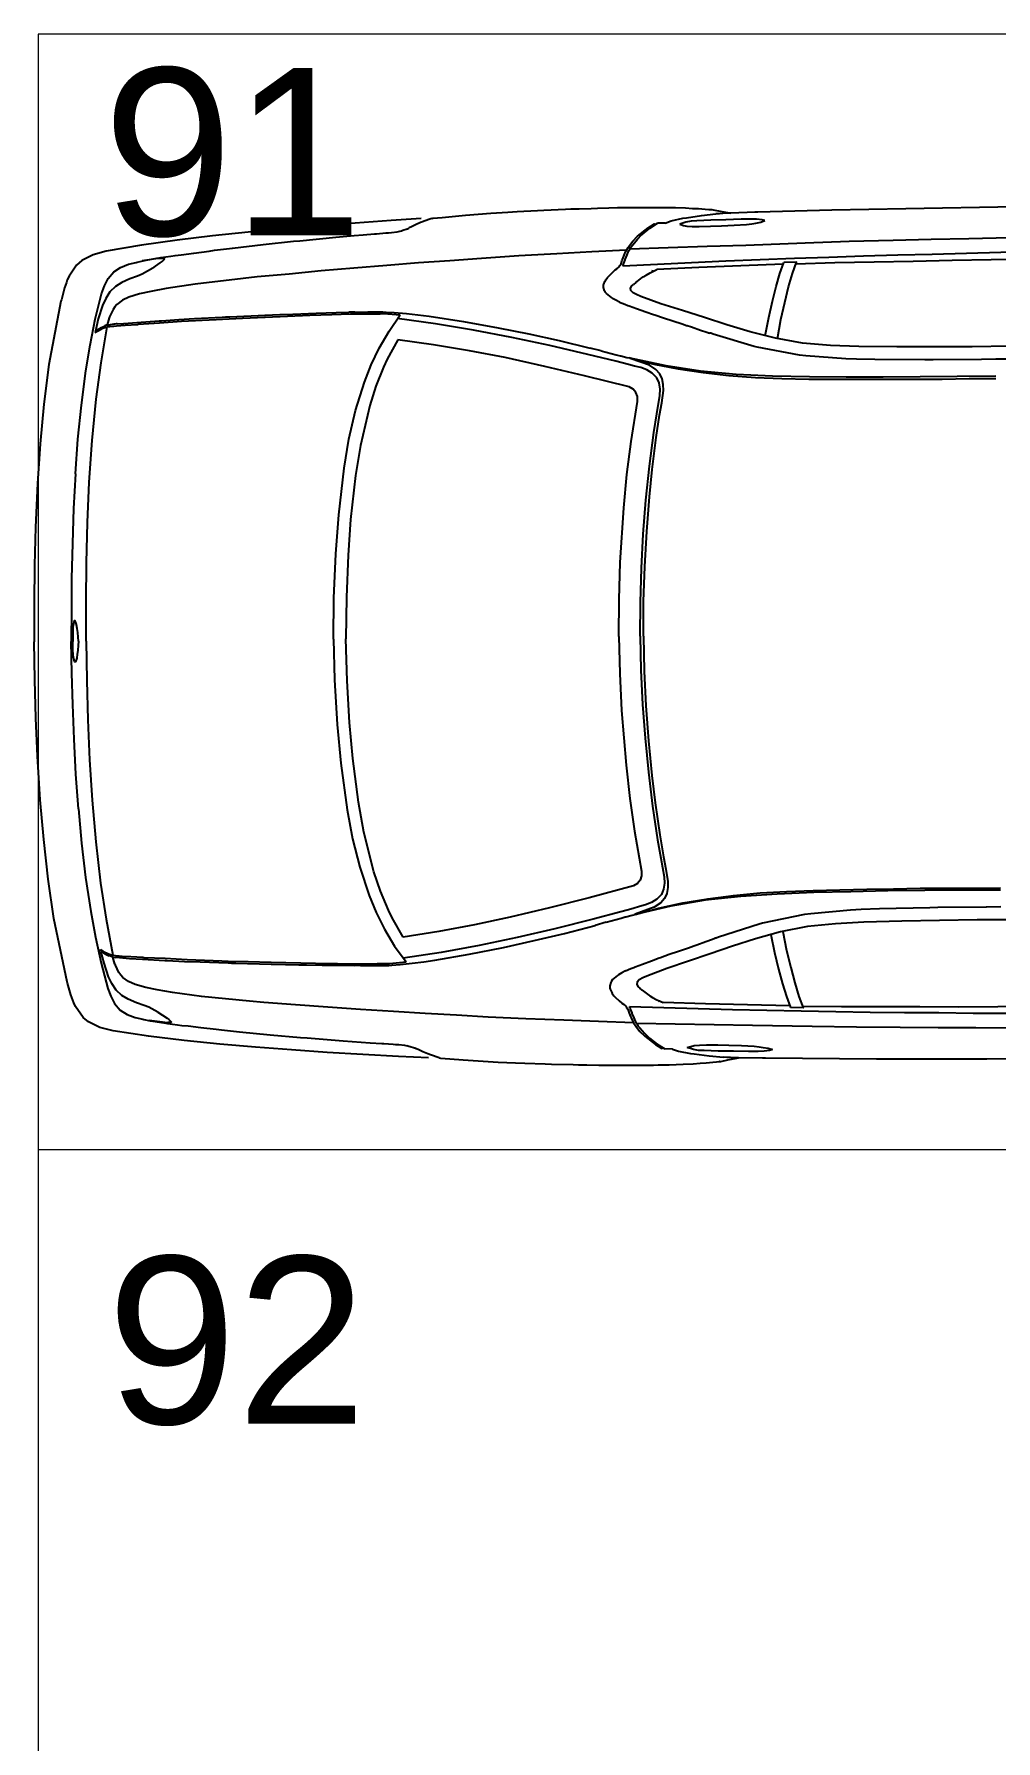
# Model space of a CAD drawing. Header units: inches. Extents: x 13 to 261, y -112 to -47.
# Drawn here: x 109.242 to 111.311, y -77.818 to -74.147 of the extents above; entities that cross this region are included whole.
import ezdxf

# ---------------------------------------------------------------- set-up
doc = ezdxf.new("R2010")
doc.units = ezdxf.units.IN
doc.header["$MEASUREMENT"] = 0
doc.layers.add('CAJONES', color=3, linetype='Continuous', lineweight=20)
doc.layers.add('TEXTOS', color=124, linetype='Continuous', lineweight=30)
doc.styles.add('TEXTOS', font='ARIALUNI.TTF', dxfattribs={"height": 0.36})

msp = doc.modelspace()

# ---------------------------------------------------------------- linework, layer by layer
at = {"linetype": 'Continuous'}
for p, q in [((110.7934, -74.5297), (110.7414, -74.5316)), ((110.7934, -74.5297), (110.7929, -74.5297)), ((110.7994, -74.5296), (110.7934, -74.5297)), ((110.0745, -74.5431), (110.01, -74.5477)), ((110.5996, -74.5529), (110.5831, -74.5535)), ((110.487, -74.6584), (110.4925, -74.6539)), ((110.5094, -74.6427), (110.5089, -74.6457)), ((110.574, -74.6566), (110.571, -74.6557)), ((110.5367, -74.6805), (110.5317, -74.685)), ((109.3005, -74.718), (109.2995, -74.721)), ((109.9317, -74.7444), (109.9188, -74.745)), ((109.9317, -74.7444), (109.9602, -74.7441)), ((109.3736, -74.7854), (109.3731, -74.7894)), ((109.413, -74.7705), (109.4055, -74.7716)), ((109.4205, -74.77), (109.4195, -74.77)), ((110.462, -74.8281), (110.438, -74.8219)), ((110.6972, -74.79), (110.6952, -74.7896)), ((110.5031, -74.8388), (110.5041, -74.8388)), ((110.5041, -74.8388), (110.5176, -74.8421)), ((110.5176, -74.8421), (110.5222, -74.8431)), ((110.5242, -74.8436), (110.5222, -74.8431)), ((110.5247, -74.8446), (110.5242, -74.8436)), ((110.5658, -74.8587), (110.5247, -74.8446)), ((110.5762, -76.0247), (110.5354, -76.0395)), ((110.473, -76.0571), (110.4491, -76.0638)), ((110.5139, -76.0457), (110.5149, -76.0457)), ((110.5149, -76.0457), (110.5284, -76.0421)), ((110.5284, -76.0421), (110.5329, -76.0411)), ((110.5349, -76.0405), (110.5329, -76.0411)), ((110.5354, -76.0395), (110.5349, -76.0405)), ((110.7088, -76.091), (110.7068, -76.0915)), ((109.3855, -76.1193), (109.385, -76.1153)), ((109.4252, -76.1335), (109.4176, -76.1325)), ((109.4327, -76.1339), (109.4317, -76.1339)), ((109.9443, -76.1503), (109.9313, -76.1499)), ((109.9443, -76.1503), (109.9728, -76.1501)), ((109.3136, -76.188), (109.3126, -76.185)), ((110.5503, -76.2034), (110.5453, -76.199)), ((110.501, -76.2263), (110.5066, -76.2308)), ((110.5237, -76.2416), (110.5231, -76.2387)), ((110.588, -76.2266), (110.585, -76.2276)), ((110.0906, -76.349), (110.0261, -76.3456)), ((110.6155, -76.3299), (110.599, -76.3295)), ((110.8096, -76.3496), (110.7576, -76.3486)), ((110.8096, -76.3496), (110.8091, -76.3496)), ((110.8156, -76.3495), (110.8096, -76.3496))]:
    msp.add_line(p, q, dxfattribs=at)
for points in [[(110.0975, -74.5429), (110.0999, -74.5424), (110.1199, -74.5407), (110.1489, -74.5379), (110.1704, -74.5362), (110.2244, -74.5318), (110.2613, -74.5294), (110.2813, -74.5282), (110.3248, -74.5259), (110.3388, -74.5252), (110.3853, -74.5233), (110.3968, -74.5227), (110.4148, -74.5221), (110.4403, -74.5213), (110.4543, -74.5207), (110.4788, -74.5205), (110.4973, -74.5198), (110.5118, -74.5197), (110.5258, -74.5196), (110.5343, -74.5195), (110.5463, -74.5194), (110.5583, -74.5193), (110.5683, -74.5192), (110.5918, -74.5195), (110.6223, -74.5197), (110.6433, -74.5205), (110.6588, -74.5214), (110.6718, -74.5218), (110.6858, -74.5231), (110.6938, -74.5236), (110.6998, -74.524)], [(110.7003, -74.524), (110.6998, -74.524), (110.7028, -74.5245), (110.7183, -74.5273), (110.7339, -74.5302), (110.7414, -74.5316)], [(111.6033, -74.5154), (111.6003, -74.5154), (111.5188, -74.5162), (111.4373, -74.5174), (111.3553, -74.5181), (111.2758, -74.5194), (111.1963, -74.5206), (111.1173, -74.5223), (111.0378, -74.5235), (110.9583, -74.5252), (110.8788, -74.5274), (110.7994, -74.5296)], [(110.01, -74.5477), (109.933, -74.5534), (109.8566, -74.559), (109.7796, -74.5657), (109.7027, -74.5729), (109.6258, -74.5806), (109.5494, -74.5898), (109.4729, -74.6005), (109.3971, -74.6137), (109.3686, -74.6214), (109.3442, -74.6336), (109.3328, -74.6437), (109.317, -74.6674), (109.3131, -74.6754), (109.3112, -74.6809), (109.3073, -74.6925), (109.3005, -74.718)], [(109.9787, -74.576), (109.9987, -74.5743), (110.0042, -74.5737), (110.0107, -74.5732), (110.0232, -74.5716), (110.0327, -74.5695), (110.0352, -74.5685), (110.0447, -74.5654), (110.0452, -74.5654), (110.0481, -74.5638)], [(110.0282, -74.5705), (110.0327, -74.5695), (110.0352, -74.5685), (110.0447, -74.5654), (110.0452, -74.5654), (110.0481, -74.5638)], [(110.0975, -74.5429), (110.079, -74.5496), (110.0785, -74.5501), (110.073, -74.5521), (110.0626, -74.5567), (110.0536, -74.5613), (110.0491, -74.5633), (110.0481, -74.5638)], [(110.5016, -74.7228), (110.4935, -74.7189), (110.4865, -74.7149), (110.4845, -74.7134), (110.4734, -74.7045), (110.4709, -74.7016), (110.4704, -74.7001), (110.4694, -74.6986), (110.4673, -74.6916), (110.4672, -74.6861), (110.4677, -74.6841), (110.4702, -74.6786), (110.4712, -74.6766), (110.4721, -74.675), (110.4756, -74.67), (110.4771, -74.6685), (110.4786, -74.667), (110.487, -74.6584), (110.4925, -74.6539), (110.4959, -74.6513), (110.5009, -74.6468), (110.5024, -74.6443), (110.5048, -74.6408), (110.5068, -74.6342), (110.5078, -74.6317), (110.5107, -74.6242), (110.5117, -74.6217), (110.5151, -74.6137), (110.5166, -74.6111), (110.52, -74.6056), (110.523, -74.6011), (110.5299, -74.592), (110.5403, -74.5814), (110.5632, -74.5632), (110.5766, -74.5546)], [(110.5138, -74.6322), (110.5138, -74.6312), (110.5177, -74.6216), (110.5211, -74.6131), (110.5236, -74.6091), (110.526, -74.6046), (110.53, -74.6), (110.5399, -74.5879), (110.5498, -74.5778), (110.5503, -74.5773), (110.5667, -74.5642), (110.5831, -74.5535)], [(110.5786, -74.5561), (110.5771, -74.5546), (110.5766, -74.5546)], [(110.5996, -74.5529), (110.6125, -74.5483), (110.638, -74.5426), (110.646, -74.5415), (110.6779, -74.5367), (110.7089, -74.5334)], [(110.8144, -74.5478), (110.8085, -74.546), (110.7965, -74.5446), (110.784, -74.5443), (110.763, -74.5444), (110.7305, -74.5457), (110.698, -74.5465), (110.668, -74.5483), (110.6555, -74.5489), (110.6445, -74.551), (110.6314, -74.5553)], [(110.6314, -74.5553), (110.6391, -74.558), (110.6466, -74.5595), (110.6576, -74.5604), (110.6731, -74.5607), (110.6971, -74.56), (110.7211, -74.5588), (110.7481, -74.5576), (110.7751, -74.5558), (110.7861, -74.5547), (110.7951, -74.5532), (110.8056, -74.5511), (110.8144, -74.5478)], [(110.7414, -74.5316), (110.7389, -74.5317), (110.7359, -74.5317), (110.7324, -74.5317), (110.7294, -74.5317), (110.7239, -74.5323), (110.7164, -74.5329), (110.7089, -74.5334)], [(109.4613, -74.6376), (109.4633, -74.6371), (109.4767, -74.6339), (109.4827, -74.6329), (109.5062, -74.6287), (109.5142, -74.6271), (109.5357, -74.6244), (109.5451, -74.6228), (109.5586, -74.6212), (109.5856, -74.6175), (109.6186, -74.6132), (109.63, -74.6116), (109.669, -74.6067), (109.7344, -74.5991), (109.7999, -74.5921), (109.8139, -74.5909), (109.8913, -74.5832), (109.9303, -74.5799), (109.9498, -74.5782), (109.9742, -74.576)], [(109.9742, -74.576), (109.9762, -74.576), (109.9787, -74.576)], [(111.5514, -74.5809), (111.4294, -74.583), (111.3414, -74.5848), (111.2534, -74.5866), (111.1719, -74.5883), (111.0904, -74.5905), (110.9959, -74.5929), (110.901, -74.5962), (110.773, -74.6009), (110.69, -74.6036), (110.6065, -74.6063), (110.5236, -74.6091)], [(110.773, -74.6009), (110.69, -74.6036), (110.6065, -74.6063), (110.5236, -74.6091)], [(109.3308, -75.0923), (109.3362, -75.0182), (109.3435, -74.9447), (109.3534, -74.8711), (109.3624, -74.8155), (109.3734, -74.7599), (109.3869, -74.7053), (109.3932, -74.6882), (109.4011, -74.6721), (109.413, -74.658), (109.4279, -74.6484), (109.4448, -74.6417), (109.4613, -74.6376)], [(110.5166, -74.6111), (110.4416, -74.6148), (110.3666, -74.619), (110.2852, -74.6237), (110.2042, -74.6289), (110.1363, -74.634), (110.0688, -74.6387), (110.0009, -74.6443), (109.9299, -74.6499), (109.8595, -74.656), (109.7905, -74.6626), (109.7221, -74.6688), (109.6916, -74.672), (109.5882, -74.6845), (109.5263, -74.6935), (109.4928, -74.7003), (109.4689, -74.7055), (109.4459, -74.7122), (109.432, -74.7189), (109.4201, -74.728), (109.4156, -74.733), (109.4117, -74.739), (109.4043, -74.7546), (109.4033, -74.7571), (109.399, -74.7721)], [(109.497, -74.65), (109.5028, -74.6457), (109.5133, -74.6386), (109.5173, -74.6356), (109.5192, -74.6336), (109.5217, -74.631), (109.5222, -74.63), (109.5212, -74.6291), (109.5162, -74.6291), (109.5157, -74.6291), (109.5137, -74.6291), (109.5037, -74.6302), (109.4746, -74.6344)], [(111.5436, -74.6125), (111.4696, -74.6136), (111.3962, -74.6153), (111.3222, -74.6164), (111.2482, -74.6181), (111.1742, -74.6203), (111.1002, -74.6219), (111.0262, -74.6241), (110.9522, -74.6267), (110.8783, -74.6294), (110.8043, -74.6321), (110.7303, -74.6352), (110.6563, -74.6384), (110.5829, -74.6421), (110.5089, -74.6457)], [(110.5094, -74.6427), (110.5108, -74.6392), (110.5138, -74.6322)], [(110.8152, -74.7955), (110.8229, -74.7564), (110.8306, -74.7208), (110.8388, -74.6893), (110.8465, -74.6612), (110.8553, -74.6376)], [(110.8413, -74.8017), (110.8489, -74.7607), (110.8571, -74.7236), (110.8653, -74.6905), (110.8735, -74.6615), (110.8823, -74.6369), (110.8553, -74.6376)], [(110.8809, -74.6404), (110.9648, -74.6381), (111.0493, -74.6364), (111.1333, -74.6346), (111.2173, -74.6329), (111.3013, -74.6316), (111.3853, -74.6309), (111.4693, -74.6301)], [(109.4645, -74.6671), (109.4481, -74.6732), (109.4307, -74.6809), (109.4167, -74.6895), (109.4048, -74.7011)], [(109.497, -74.65), (109.4745, -74.663), (109.4645, -74.6671)], [(110.5367, -74.6805), (110.5367, -74.6805), (110.5392, -74.6784), (110.5506, -74.6698), (110.5526, -74.6683), (110.5526, -74.6683), (110.5586, -74.6648), (110.5675, -74.6597), (110.5715, -74.6577), (110.5815, -74.6531)], [(110.8539, -74.6416), (110.7629, -74.6449), (110.6724, -74.6488), (110.5815, -74.6531)], [(109.4048, -74.7011), (109.396, -74.7152), (109.3891, -74.7302), (109.3799, -74.7593), (109.3736, -74.7854)], [(111.0165, -74.8182), (110.9554, -74.8162), (110.8949, -74.8113), (110.8368, -74.8008), (110.7827, -74.7868), (110.7325, -74.7717), (110.6844, -74.7562), (110.6372, -74.7411), (110.5906, -74.7265), (110.5475, -74.7109), (110.5384, -74.707), (110.5309, -74.703), (110.5259, -74.6981), (110.5253, -74.6931), (110.5283, -74.688), (110.5317, -74.685)], [(109.2995, -74.721), (109.2737, -74.8573), (109.263, -74.9424), (109.2548, -75.0279), (109.249, -75.1135), (109.2449, -75.207), (109.2426, -75.2891), (109.2418, -75.3716), (109.2421, -75.4536)], [(109.3731, -74.7894), (109.3781, -74.7853), (109.39, -74.7792), (109.394, -74.7777), (109.397, -74.7767), (109.399, -74.7761), (109.399, -74.7761), (109.4, -74.7761), (109.4045, -74.7756), (109.4115, -74.7745), (109.412, -74.7745), (109.413, -74.7745), (109.419, -74.774), (109.438, -74.7728), (109.464, -74.7711), (109.466, -74.7706), (109.5114, -74.7676), (109.5589, -74.7642), (109.6334, -74.7601), (109.6469, -74.7594), (109.6899, -74.7575), (109.7393, -74.7551), (109.7393, -74.7551), (109.8348, -74.7512), (109.8823, -74.7498), (109.9223, -74.7485), (109.9248, -74.7484), (109.9433, -74.7483), (109.9678, -74.7481), (109.9773, -74.748), (109.9838, -74.7479), (109.9868, -74.7479), (109.9943, -74.7478), (110.0298, -74.7505)], [(109.4205, -74.77), (109.4349, -74.7688), (109.4349, -74.7688), (109.4629, -74.7666), (109.5109, -74.7631), (109.5159, -74.7631), (109.5534, -74.7603), (109.5869, -74.7585), (109.6468, -74.7554), (109.6538, -74.7549), (109.6633, -74.7548), (109.7393, -74.7511), (109.7393, -74.7511), (109.7703, -74.7498), (109.7988, -74.7486), (109.8158, -74.7479), (109.8488, -74.7466), (109.8918, -74.7457), (109.9188, -74.745)], [(109.9602, -74.7441), (109.9747, -74.744), (109.9852, -74.7439), (109.9922, -74.7438), (109.9993, -74.7443), (110.0168, -74.7451)], [(110.0168, -74.7451), (110.0428, -74.7474), (110.0678, -74.7502), (110.0918, -74.753), (110.1659, -74.7648), (110.2401, -74.7781), (110.3062, -74.7915), (110.3718, -74.8059), (110.438, -74.8219)], [(110.5016, -74.7228), (110.5131, -74.7277), (110.5196, -74.7301), (110.5222, -74.7311), (110.5382, -74.737), (110.5578, -74.7438), (110.5743, -74.7496), (110.5773, -74.7501), (110.5964, -74.7569), (110.6164, -74.7633), (110.636, -74.7696), (110.6455, -74.773), (110.647, -74.7735)], [(109.3541, -75.4526), (109.3538, -75.3681), (109.3545, -75.2836), (109.3568, -75.197), (109.3605, -75.1105), (109.3667, -75.0209), (109.3754, -74.9319), (109.3862, -74.8538), (109.399, -74.7761)], [(109.3736, -74.7854), (109.3865, -74.7773), (109.391, -74.7752), (109.3915, -74.7752)], [(109.399, -74.7721), (109.394, -74.7742), (109.3915, -74.7752)], [(109.399, -74.7721), (109.4, -74.7721), (109.4055, -74.7716)], [(109.4195, -74.77), (109.4185, -74.77), (109.4155, -74.7705), (109.413, -74.7705)], [(109.886, -75.4478), (109.8868, -75.3598), (109.8909, -75.2643), (109.8972, -75.1807), (109.9088, -75.0801), (109.9192, -75.0175), (109.9336, -74.9559), (109.9526, -74.8952), (109.9673, -74.8581), (109.9844, -74.8219), (110.0056, -74.7852), (110.0298, -74.7505)], [(110.546, -75.4419), (110.5464, -75.3689), (110.5487, -75.2954), (110.5525, -75.2223), (110.5584, -75.1493), (110.5657, -75.0762), (110.5751, -75.0036), (110.5817, -74.9636), (110.5884, -74.924), (110.5888, -74.91), (110.5866, -74.897), (110.5815, -74.8856), (110.5719, -74.8757), (110.5604, -74.8688), (110.5473, -74.8639), (110.5338, -74.8605), (110.5208, -74.8571), (110.5072, -74.8537), (110.4937, -74.8504), (110.4336, -74.8354), (110.3514, -74.8161), (110.2697, -74.7989), (110.1876, -74.7831), (110.1055, -74.7698), (110.0234, -74.7586)], [(110.647, -74.7735), (110.6561, -74.7764), (110.6756, -74.7832), (110.6897, -74.7876), (110.6952, -74.7896)], [(112.1252, -74.7813), (112.1182, -74.7838), (112.1177, -74.7838), (112.0938, -74.792), (112.0748, -74.7982), (112.0653, -74.8008), (112.0234, -74.8122), (112.0209, -74.8127), (111.9985, -74.8174), (111.9216, -74.8286), (111.9061, -74.8297), (111.8836, -74.8314), (111.8641, -74.8326), (111.7956, -74.8367), (111.7242, -74.8394), (111.6387, -74.8416), (111.5537, -74.8434), (111.5382, -74.8435), (111.4452, -74.8448), (111.3572, -74.8456), (111.3112, -74.846)], [(110.0243, -74.8041), (110.0017, -74.8458), (109.9938, -74.8628), (109.9772, -74.9035), (109.964, -74.9456), (109.9438, -75.0313), (109.9334, -75.0959), (109.9227, -75.1905), (109.9174, -75.2675), (109.9137, -75.3576), (109.9125, -75.4476)], [(110.5, -75.4423), (110.5008, -75.3628), (110.5031, -75.2828), (110.511, -75.1652), (110.5174, -75.0937), (110.5263, -75.0231), (110.54, -74.9369), (110.5399, -74.9264), (110.5368, -74.9175), (110.5308, -74.91), (110.5222, -74.9056), (110.4265, -74.8815), (110.3408, -74.8612), (110.2556, -74.8425), (110.1785, -74.8277), (110.1014, -74.8149), (110.0243, -74.8041)], [(111.3112, -74.846), (111.2807, -74.8463), (111.2802, -74.8463), (111.1762, -74.8473), (111.1587, -74.8469), (111.0507, -74.8464), (111.0112, -74.8457), (110.9882, -74.8449), (110.9021, -74.8387), (110.8891, -74.8373), (110.798, -74.8201), (110.7909, -74.8182), (110.7032, -74.792), (110.6977, -74.79), (110.6972, -74.79)], [(111.4225, -74.817), (111.3415, -74.8178), (111.26, -74.819), (111.179, -74.8192), (111.098, -74.819), (111.0165, -74.8182)], [(110.462, -74.8281), (110.4836, -74.8334), (110.4941, -74.8364), (110.5031, -74.8388)], [(111.3115, -74.882), (111.228, -74.8833), (111.1485, -74.884), (111.069, -74.8847), (110.9895, -74.8844), (110.91, -74.8841), (110.831, -74.8823), (110.7525, -74.8785), (110.6759, -74.8717), (110.6018, -74.8604), (110.5242, -74.8436), (110.5753, -74.8566), (110.6274, -74.8667), (110.6814, -74.8747), (110.737, -74.8807), (110.794, -74.8852), (110.8511, -74.8872), (110.9086, -74.8886), (110.9661, -74.8891), (111.0236, -74.8891), (111.0811, -74.8891), (111.1386, -74.8891), (111.1961, -74.8886), (111.2541, -74.8876), (111.3116, -74.887)], [(110.553, -75.4419), (110.5533, -75.3668), (110.5557, -75.2918), (110.56, -75.2168), (110.5658, -75.1417), (110.5718, -75.0832), (110.5807, -75.0141), (110.5878, -74.9665), (110.5925, -74.94), (110.5958, -74.9134), (110.5957, -74.9004), (110.5931, -74.888), (110.588, -74.877), (110.5799, -74.8681), (110.5658, -74.8587)], [(109.3308, -75.0923), (109.3265, -75.1673), (109.3242, -75.2423), (109.3223, -75.3174), (109.322, -75.3849), (109.3216, -75.4529)], [(109.3371, -75.4527), (109.3365, -75.4437), (109.3359, -75.4337), (109.3343, -75.4248), (109.3327, -75.4173), (109.3327, -75.4168), (109.3302, -75.4088), (109.3277, -75.4088), (109.3253, -75.4223), (109.3249, -75.4358), (109.3251, -75.4528)], [(110.0358, -76.089), (110.0124, -76.0477), (110.0043, -76.0308), (109.9869, -75.9904), (109.973, -75.9486), (109.9513, -75.8633), (109.9397, -75.7989), (109.9273, -75.7045), (109.9206, -75.6275), (109.9153, -75.5376), (109.9125, -75.4476)], [(110.546, -75.4419), (110.5477, -75.5149), (110.5513, -75.5884), (110.5565, -75.6613), (110.5636, -75.7343), (110.5723, -75.8072), (110.5829, -75.8796), (110.5903, -75.9195), (110.5976, -75.959), (110.5983, -75.973), (110.5964, -75.986), (110.5915, -75.9975), (110.5821, -76.0076), (110.5706, -76.0147), (110.5577, -76.0198), (110.5442, -76.0235), (110.5312, -76.0271), (110.5178, -76.0307), (110.5043, -76.0343), (110.4445, -76.0503), (110.3626, -76.0711), (110.2813, -76.0898), (110.1994, -76.107), (110.1176, -76.1218), (110.0357, -76.1345)], [(110.5, -75.4423), (110.5022, -75.5218), (110.5059, -75.6018), (110.516, -75.7192), (110.5236, -75.7906), (110.5338, -75.861), (110.549, -75.9469), (110.5491, -75.9574), (110.5462, -75.9664), (110.5403, -75.974), (110.5318, -75.9786), (110.4365, -76.0044), (110.3512, -76.0262), (110.2664, -76.0464), (110.1896, -76.0626), (110.1127, -76.0768), (110.0358, -76.089)], [(110.553, -75.4419), (110.5547, -75.5168), (110.5584, -75.5918), (110.564, -75.6668), (110.5712, -75.7417), (110.5782, -75.8001), (110.5883, -75.8691), (110.5963, -75.9165), (110.6015, -75.9429), (110.6052, -75.9694), (110.6054, -75.9824), (110.603, -75.9949), (110.5981, -76.006), (110.5901, -76.015), (110.5762, -76.0247)], [(109.3126, -76.185), (109.2844, -76.0492), (109.2721, -75.9643), (109.2624, -75.8789), (109.2551, -75.7935), (109.2493, -75.7), (109.2455, -75.6181), (109.2433, -75.5356), (109.2421, -75.4536)], [(109.3373, -75.8132), (109.3316, -75.7383), (109.3279, -75.6633), (109.3248, -75.5883), (109.3232, -75.5209), (109.3216, -75.4529)], [(109.3371, -75.4527), (109.3366, -75.4617), (109.3362, -75.4717), (109.3348, -75.4808), (109.3334, -75.4883), (109.3334, -75.4888), (109.331, -75.4968), (109.3285, -75.4968), (109.3258, -75.4833), (109.3252, -75.4698), (109.3251, -75.4528)], [(109.3541, -75.4526), (109.3553, -75.5371), (109.3576, -75.6216), (109.3613, -75.708), (109.3666, -75.7945), (109.3744, -75.8839), (109.3847, -75.9728), (109.3969, -76.0507), (109.4111, -76.1281)], [(109.886, -75.4478), (109.8883, -75.5358), (109.8942, -75.6313), (109.9019, -75.7147), (109.9153, -75.8151), (109.9269, -75.8775), (109.9424, -75.9388), (109.9625, -75.9992), (109.9778, -76.036), (109.9956, -76.0719), (110.0175, -76.1082), (110.0423, -76.1424)], [(109.3373, -75.8132), (109.3439, -75.8872), (109.3526, -75.9606), (109.3638, -76.034), (109.3738, -76.0894), (109.3858, -76.1448), (109.4002, -76.1992), (109.4069, -76.2161), (109.415, -76.2321), (109.4272, -76.246), (109.4422, -76.2553), (109.4593, -76.2617), (109.4758, -76.2655)], [(111.3214, -75.988), (111.2379, -75.9882), (111.1584, -75.989), (111.0789, -75.9897), (110.9994, -75.9914), (110.92, -75.9931), (110.841, -75.9963), (110.7625, -76.0015), (110.6861, -76.0097), (110.6122, -76.0223), (110.5349, -76.0405), (110.5857, -76.0266), (110.6376, -76.0156), (110.6916, -76.0066), (110.747, -75.9996), (110.804, -75.9941), (110.8609, -75.9911), (110.9184, -75.9886), (110.9759, -75.9871), (111.0334, -75.9861), (111.0909, -75.9851), (111.1484, -75.984), (111.2059, -75.9835), (111.2639, -75.9835), (111.3214, -75.983)], [(111.3218, -76.024), (111.2913, -76.0243), (111.2908, -76.0243), (111.1868, -76.0252), (111.1693, -76.0259), (111.0613, -76.0283), (111.0218, -76.0297), (110.9988, -76.0309), (110.9129, -76.0387), (110.8999, -76.0403), (110.809, -76.0591), (110.8021, -76.0611), (110.7148, -76.0889), (110.7093, -76.091), (110.7088, -76.091)], [(110.0293, -76.1481), (110.0553, -76.1453), (110.0803, -76.1421), (110.1042, -76.1389), (110.1781, -76.1257), (110.252, -76.1111), (110.3179, -76.0965), (110.3832, -76.0809), (110.4491, -76.0638)], [(110.473, -76.0571), (110.4945, -76.0514), (110.5049, -76.0483), (110.5139, -76.0457)], [(111.0275, -76.0571), (110.9666, -76.0602), (110.9061, -76.0662), (110.8482, -76.0777), (110.7943, -76.0927), (110.7445, -76.1087), (110.6966, -76.1251), (110.6498, -76.141), (110.6034, -76.1564), (110.5606, -76.1728), (110.5516, -76.1769), (110.5441, -76.181), (110.5392, -76.186), (110.5387, -76.191), (110.5418, -76.196), (110.5453, -76.199)], [(111.4335, -76.051), (111.3525, -76.0517), (111.271, -76.052), (111.19, -76.0532), (111.109, -76.0549), (111.0275, -76.0571)], [(110.5145, -76.1617), (110.5259, -76.1566), (110.5324, -76.1541), (110.5349, -76.153), (110.5508, -76.1469), (110.5703, -76.1397), (110.5867, -76.1336), (110.5897, -76.1331), (110.6086, -76.1259), (110.6286, -76.1192), (110.648, -76.1125), (110.6575, -76.1089), (110.659, -76.1084)], [(110.659, -76.1084), (110.668, -76.1054), (110.6874, -76.0982), (110.7013, -76.0936), (110.7068, -76.0915)], [(110.8268, -76.0834), (110.8351, -76.1224), (110.8434, -76.1578), (110.8522, -76.1892), (110.8605, -76.2171), (110.8697, -76.2406)], [(110.8527, -76.0767), (110.8611, -76.1176), (110.8699, -76.1545), (110.8787, -76.1875), (110.8875, -76.2164), (110.8967, -76.2408), (110.8697, -76.2406)], [(109.385, -76.1153), (109.39, -76.1193), (109.4021, -76.1252), (109.4061, -76.1266), (109.4091, -76.1276), (109.4111, -76.1281), (109.4111, -76.1281), (109.4121, -76.1281), (109.4166, -76.1285), (109.4236, -76.1295), (109.4241, -76.1295), (109.4251, -76.1295), (109.4311, -76.1299), (109.4501, -76.1307), (109.4761, -76.132), (109.4781, -76.1325), (109.5237, -76.1346), (109.5712, -76.1372), (109.6457, -76.14), (109.6592, -76.1404), (109.7022, -76.1415), (109.7518, -76.143), (109.7518, -76.143), (109.8473, -76.1452), (109.8948, -76.1458), (109.9348, -76.1464), (109.9373, -76.1464), (109.9558, -76.1462), (109.9803, -76.146), (109.9898, -76.1459), (109.9963, -76.1459), (109.9993, -76.1458), (110.0068, -76.1458), (110.0423, -76.1424)], [(109.4183, -76.203), (109.4092, -76.1891), (109.402, -76.1742), (109.3923, -76.1453), (109.3855, -76.1193)], [(109.3855, -76.1193), (109.3986, -76.1272), (109.4031, -76.1292), (109.4036, -76.1292)], [(109.4111, -76.1321), (109.4061, -76.1301), (109.4036, -76.1292)], [(110.5314, -76.2731), (110.4564, -76.2707), (110.3814, -76.2679), (110.2999, -76.2647), (110.2188, -76.2609), (110.1508, -76.257), (110.0833, -76.2536), (110.0152, -76.2492), (109.9442, -76.2448), (109.8736, -76.24), (109.8046, -76.2346), (109.736, -76.2297), (109.7055, -76.227), (109.6019, -76.2164), (109.5398, -76.2084), (109.5063, -76.2022), (109.4822, -76.1975), (109.4592, -76.1912), (109.4451, -76.1848), (109.433, -76.1759), (109.4285, -76.1709), (109.4244, -76.165), (109.4168, -76.1495), (109.4158, -76.1471), (109.4111, -76.1321)], [(109.4111, -76.1321), (109.4121, -76.1321), (109.4176, -76.1325)], [(109.4317, -76.1339), (109.4307, -76.1339), (109.4277, -76.1334), (109.4252, -76.1335)], [(109.4327, -76.1339), (109.4472, -76.1348), (109.4472, -76.1348), (109.4752, -76.1365), (109.5232, -76.1391), (109.5282, -76.139), (109.5657, -76.1412), (109.5992, -76.1424), (109.6593, -76.1444), (109.6663, -76.1448), (109.6758, -76.1447), (109.7518, -76.147), (109.7518, -76.147), (109.7828, -76.1478), (109.8113, -76.1485), (109.8283, -76.1489), (109.8613, -76.1496), (109.9043, -76.1497), (109.9313, -76.1499)], [(109.9728, -76.1501), (109.9873, -76.1499), (109.9978, -76.1498), (110.0048, -76.1498), (110.0118, -76.1492), (110.0293, -76.1481)], [(110.5145, -76.1617), (110.5065, -76.1658), (110.4995, -76.1699), (110.4975, -76.1714), (110.4866, -76.1805), (110.4841, -76.1835), (110.4837, -76.185), (110.4827, -76.1865), (110.4807, -76.1935), (110.4808, -76.199), (110.4813, -76.201), (110.4839, -76.2065), (110.4849, -76.2085), (110.4859, -76.21), (110.4894, -76.215), (110.4909, -76.2164), (110.4925, -76.2179), (110.501, -76.2263), (110.5066, -76.2308), (110.5101, -76.2333), (110.5151, -76.2377), (110.5167, -76.2402), (110.5192, -76.2437), (110.5212, -76.2502), (110.5223, -76.2527), (110.5253, -76.2601), (110.5264, -76.2626), (110.5299, -76.2706), (110.5314, -76.2731), (110.535, -76.2785), (110.538, -76.283), (110.5451, -76.292), (110.5557, -76.3024), (110.5789, -76.3202), (110.5924, -76.3285)], [(110.0261, -76.3456), (109.949, -76.3413), (109.8725, -76.337), (109.7954, -76.3317), (109.7184, -76.3259), (109.6413, -76.3195), (109.5648, -76.3117), (109.4882, -76.3024), (109.4121, -76.2906), (109.3835, -76.2833), (109.3589, -76.2716), (109.3473, -76.2617), (109.3311, -76.2383), (109.327, -76.2304), (109.325, -76.2249), (109.3209, -76.2134), (109.3136, -76.188)], [(109.4786, -76.236), (109.462, -76.2301), (109.4445, -76.2228), (109.4304, -76.2144), (109.4183, -76.203)], [(110.5503, -76.2034), (110.5503, -76.2034), (110.5528, -76.2054), (110.5644, -76.2138), (110.5664, -76.2153), (110.5664, -76.2153), (110.5725, -76.2187), (110.5815, -76.2236), (110.5855, -76.2256), (110.5956, -76.23)], [(109.5079, -76.2505), (109.4886, -76.2399), (109.4786, -76.236)], [(109.5079, -76.2505), (109.5278, -76.2636), (109.5318, -76.2665), (109.5339, -76.2685), (109.5364, -76.271), (109.5369, -76.272), (109.5359, -76.273), (109.5309, -76.273), (109.5304, -76.273), (109.5284, -76.2731), (109.5184, -76.2721), (109.4892, -76.2685)], [(111.5583, -76.2534), (111.4843, -76.2536), (111.4108, -76.2532), (111.3368, -76.2534), (111.2628, -76.253), (111.1888, -76.2522), (111.1148, -76.2519), (111.0408, -76.251), (110.9668, -76.2497), (110.8927, -76.2483), (110.8187, -76.247), (110.7447, -76.2452), (110.6707, -76.2433), (110.5972, -76.241), (110.5231, -76.2387)], [(110.5237, -76.2416), (110.5252, -76.2451), (110.5283, -76.2521)], [(110.5283, -76.2521), (110.5283, -76.2531), (110.5324, -76.2626), (110.5359, -76.271), (110.5385, -76.275), (110.541, -76.2795), (110.545, -76.284), (110.5552, -76.2959), (110.5652, -76.3058), (110.5657, -76.3063), (110.5824, -76.3191), (110.599, -76.3295)], [(110.8681, -76.2366), (110.7771, -76.2349), (110.6866, -76.2327), (110.5956, -76.23)], [(110.8951, -76.2373), (110.9792, -76.2381), (111.0637, -76.2383), (111.1477, -76.2386), (111.2317, -76.2388), (111.3157, -76.2386), (111.3997, -76.2378), (111.4837, -76.2371)], [(109.4758, -76.2655), (109.4778, -76.266), (109.4914, -76.2689), (109.4974, -76.2698), (109.5209, -76.2736), (109.5289, -76.275), (109.5504, -76.2774), (109.56, -76.2788), (109.5735, -76.2801), (109.6005, -76.2834), (109.6335, -76.2871), (109.6451, -76.2885), (109.6841, -76.2927), (109.7496, -76.2991), (109.8152, -76.305), (109.8292, -76.3059), (109.9068, -76.3122), (109.9458, -76.3148), (109.9653, -76.3161), (109.9898, -76.3179)], [(111.5666, -76.2848), (111.4446, -76.2849), (111.3566, -76.2847), (111.2686, -76.2845), (111.1871, -76.2842), (111.1056, -76.2834), (111.0111, -76.2828), (110.916, -76.2811), (110.788, -76.2788), (110.705, -76.2775), (110.6215, -76.2763), (110.5385, -76.275)], [(110.788, -76.2788), (110.705, -76.2775), (110.6215, -76.2763), (110.5385, -76.275)], [(109.9898, -76.3179), (109.9918, -76.3179), (109.9943, -76.3179)], [(109.9943, -76.3179), (110.0143, -76.3192), (110.0198, -76.3197), (110.0263, -76.3201), (110.0389, -76.3215), (110.0484, -76.3234), (110.0509, -76.3244), (110.0604, -76.3273), (110.0609, -76.3273), (110.0639, -76.3288)], [(110.0439, -76.3224), (110.0484, -76.3234), (110.0509, -76.3244), (110.0604, -76.3273), (110.0609, -76.3273), (110.0639, -76.3288)], [(110.1136, -76.3488), (110.0951, -76.3425), (110.0945, -76.342), (110.089, -76.34), (110.0785, -76.3356), (110.0694, -76.3312), (110.0649, -76.3293), (110.0639, -76.3288)], [(110.5944, -76.327), (110.5929, -76.3285), (110.5924, -76.3285)], [(110.6472, -76.3268), (110.6549, -76.324), (110.6624, -76.3224), (110.6734, -76.3213), (110.6889, -76.3207), (110.7129, -76.321), (110.7369, -76.3217), (110.7639, -76.3225), (110.7909, -76.3238), (110.8019, -76.3247), (110.8109, -76.3261), (110.8215, -76.328), (110.8304, -76.3311)], [(110.8304, -76.3311), (110.8245, -76.333), (110.8125, -76.3346), (110.8, -76.3352), (110.779, -76.3354), (110.7465, -76.3347), (110.714, -76.3344), (110.684, -76.3332), (110.6715, -76.3328), (110.6605, -76.3309), (110.6472, -76.3268)], [(110.1136, -76.3488), (110.1161, -76.3493), (110.1361, -76.3506), (110.1651, -76.3529), (110.1867, -76.3542), (110.2407, -76.3577), (110.2777, -76.3594), (110.2977, -76.3602), (110.3412, -76.3618), (110.3552, -76.3622), (110.4017, -76.3632), (110.4133, -76.3636), (110.4313, -76.364), (110.4568, -76.3643), (110.4708, -76.3646), (110.4953, -76.3644), (110.5138, -76.3647), (110.5283, -76.3646), (110.5423, -76.3645), (110.5508, -76.3644), (110.5628, -76.3643), (110.5748, -76.3642), (110.5848, -76.3641), (110.6083, -76.3634), (110.6388, -76.3626), (110.6597, -76.3614), (110.6752, -76.3603), (110.6882, -76.3597), (110.7022, -76.3581), (110.7102, -76.3575), (110.7162, -76.3569)], [(110.6155, -76.3299), (110.6285, -76.3342), (110.654, -76.3395), (110.6621, -76.3404), (110.6941, -76.3446), (110.7251, -76.3473)], [(110.7167, -76.3569), (110.7162, -76.3569), (110.7192, -76.3564), (110.7347, -76.3533), (110.7501, -76.3501), (110.7576, -76.3486)], [(110.7576, -76.3486), (110.7551, -76.3486), (110.7521, -76.3486), (110.7486, -76.3486), (110.7456, -76.3487), (110.7401, -76.3482), (110.7326, -76.3478), (110.7251, -76.3473)], [(111.6197, -76.3493), (111.6167, -76.3494), (111.5352, -76.3501), (111.4537, -76.3503), (111.3717, -76.3511), (111.2922, -76.3513), (111.2127, -76.3515), (111.1337, -76.3512), (111.0542, -76.3514), (110.9747, -76.3511), (110.8952, -76.3503), (110.8156, -76.3495)]]:
    msp.add_lwpolyline(points, dxfattribs=at)
at = {"layer": 'CAJONES'}
for p, q in [((114.2507, -74.1466), (109.2507, -74.1466)), ((109.2507, -74.1466), (109.2507, -83.7466)), ((114.2507, -76.5466), (109.2507, -76.5466))]:
    msp.add_line(p, q, dxfattribs=at)

# ---------------------------------------------------------------- texts
at = {"layer": 'TEXTOS', "style": 'TEXTOS'}
for s, p in [('91', (109.3899, -74.5795)), ('92', (109.3981, -77.1359))]:
    msp.add_text(s, height=0.36, dxfattribs=at).set_placement(p)

doc.saveas('drawing.dxf')
